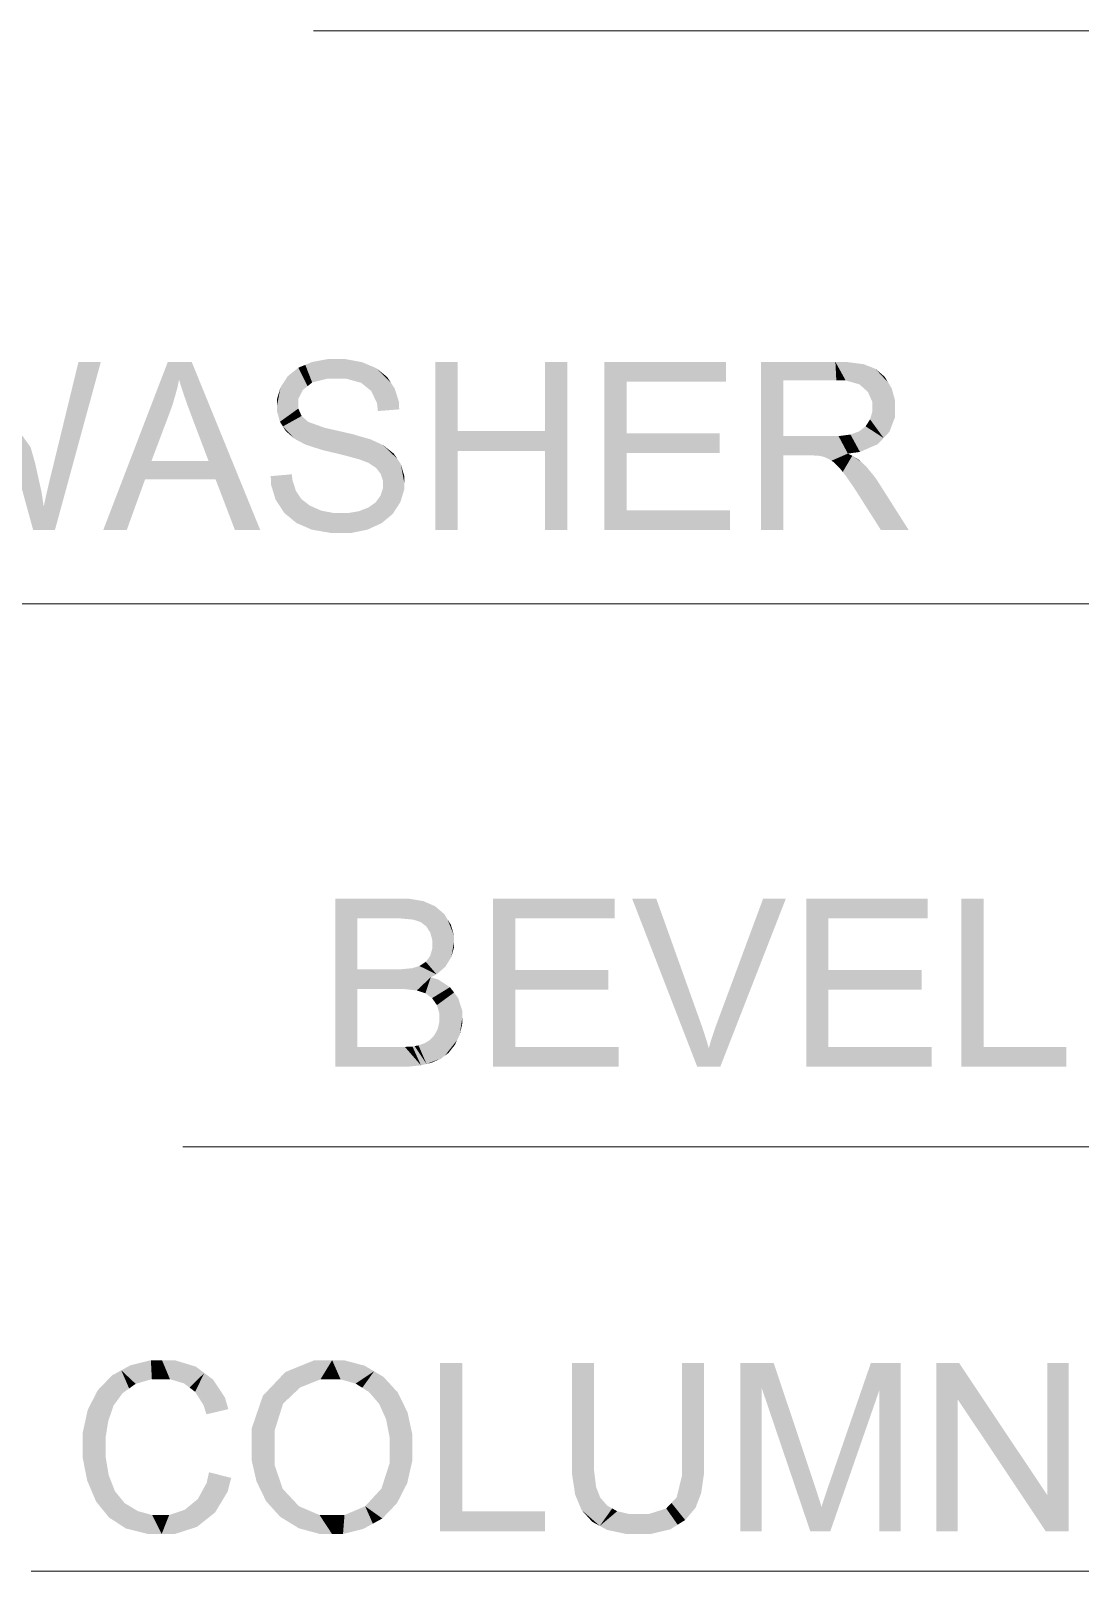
# Model space of a CAD drawing. Header units: millimetres. Extents: x 2 to 579, y 1 to 405.
# Drawn here: x 173.15 to 178.54, y 95.59 to 103.51 of the extents above; entities that cross this region are included whole.
import ezdxf

# ---------------------------------------------------------------- set-up
doc = ezdxf.new("R2010")
doc.units = ezdxf.units.MM
doc.linetypes.add('XKITLINE00', pattern=[0])
doc.layers.add('LinkedObject', color=7, linetype='Continuous', lineweight=0)

# ---------------------------------------------------------------- blocks, each defined once
blk = doc.blocks.new('*A4')
at = {"layer": 'LinkedObject'}
for points in [[(173.51, 101.8054), (173.26, 101.25), (173.3952, 101.8054)], [(173.2741, 100.9414), (173.26, 101.25), (173.51, 101.8054)], [(173.8542, 101.8054), (173.8656, 101.5494), (173.5224, 100.9414)], [(173.8656, 101.5494), (173.8542, 101.8054), (173.8804, 101.5904)], [(173.8804, 101.5904), (173.8542, 101.8054), (173.9037, 101.6731)], [(173.9037, 101.6731), (173.8542, 101.8054), (173.9122, 101.7147)], [(173.9773, 101.8054), (173.9122, 101.7147), (173.8542, 101.8054)], [(173.9122, 101.7147), (173.9773, 101.8054), (173.9225, 101.6794)], [(173.9225, 101.6794), (173.9773, 101.8054), (173.9532, 101.5896)], [(173.9532, 101.5896), (173.9773, 101.8054), (173.9735, 101.535)], [(173.9735, 101.535), (173.9773, 101.8054), (174.0639, 101.2965)], [(174.0639, 101.2965), (173.9773, 101.8054), (174.0995, 101.2032)], [(174.0995, 101.2032), (173.9773, 101.8054), (174.3296, 100.9414)], [(174.5963, 101.7), (174.5253, 101.7759), (174.5609, 101.7906)], [(174.5965, 101.8054), (174.6719, 101.719), (174.5609, 101.7906)], [(174.5609, 101.7906), (174.6719, 101.719), (174.5963, 101.7)], [(174.6757, 101.8201), (174.6719, 101.719), (174.5965, 101.8054)], [(174.7193, 101.8201), (174.6719, 101.719), (174.6757, 101.8201)], [(174.6719, 101.719), (174.7193, 101.8201), (174.7237, 101.719)], [(174.7193, 101.8201), (174.7734, 101.719), (174.7237, 101.719)], [(174.8519, 101.8046), (174.7193, 101.8201), (174.7672, 101.8201)], [(174.8885, 101.7892), (174.7193, 101.8201), (174.8519, 101.8046)], [(174.8487, 101.6981), (174.7193, 101.8201), (174.8885, 101.7892)], [(174.7734, 101.719), (174.7193, 101.8201), (174.8487, 101.6981)], [(174.8885, 101.7892), (174.8741, 101.6771), (174.8487, 101.6981)], [(174.9252, 101.7737), (174.8741, 101.6771), (174.8885, 101.7892)], [(175.3434, 101.4503), (175.2294, 100.9414), (175.2294, 101.8054)], [(175.3434, 101.4503), (175.2294, 101.8054), (175.3434, 101.8054)], [(175.9068, 101.8054), (175.7927, 101.4503), (175.7927, 101.8054)], [(175.7927, 101.3484), (175.7927, 101.4503), (175.9068, 101.8054)], [(175.7927, 101.3484), (175.9068, 101.8054), (175.9068, 100.9414)], [(176.2126, 101.4391), (176.0986, 100.9414), (176.0986, 101.8054)], [(176.2126, 101.4391), (176.0986, 101.8054), (176.2126, 101.7035)], [(176.7232, 101.7035), (176.0986, 101.8054), (176.7232, 101.8054)], [(176.2126, 101.7035), (176.0986, 101.8054), (176.7232, 101.7035)], [(177.017, 101.4244), (176.903, 100.9414), (176.903, 101.8054)], [(176.903, 101.8054), (177.017, 101.7104), (177.017, 101.4244)], [(177.29, 101.7104), (176.903, 101.8054), (177.2853, 101.8054)], [(177.017, 101.7104), (176.903, 101.8054), (177.29, 101.7104)], [(177.2853, 101.8054), (177.338, 101.7104), (177.29, 101.7104)], [(177.4306, 101.7938), (177.2853, 101.8054), (177.343, 101.8054)], [(177.4606, 101.7822), (177.2853, 101.8054), (177.4306, 101.7938)], [(177.4082, 101.6906), (177.2853, 101.8054), (177.4606, 101.7822)], [(177.338, 101.7104), (177.2853, 101.8054), (177.4082, 101.6906)], [(174.4711, 101.7327), (174.5726, 101.681), (174.4526, 101.7042)], [(174.5253, 101.7759), (174.5726, 101.681), (174.4711, 101.7327)], [(174.5726, 101.681), (174.5253, 101.7759), (174.5963, 101.7)], [(174.8741, 101.6771), (174.9252, 101.7737), (174.8996, 101.6562)], [(174.8996, 101.6562), (174.9252, 101.7737), (175.0012, 101.698)], [(175.0012, 101.698), (174.9252, 101.7737), (174.9815, 101.7281)], [(177.4606, 101.7822), (177.4305, 101.6709), (177.4082, 101.6906)], [(177.4906, 101.7705), (177.4305, 101.6709), (177.4606, 101.7822)], [(177.4305, 101.6709), (177.4906, 101.7705), (177.4527, 101.6511)], [(177.4527, 101.6511), (177.4906, 101.7705), (177.5565, 101.6999)], [(177.5565, 101.6999), (177.4906, 101.7705), (177.5386, 101.7294)], [(174.4526, 101.7042), (174.4155, 101.5818), (174.434, 101.6757)], [(174.5489, 101.662), (174.4155, 101.5818), (174.4526, 101.7042)], [(174.434, 101.6757), (174.4155, 101.5818), (174.4155, 101.6145)], [(174.5252, 101.6162), (174.4155, 101.5818), (174.5489, 101.662)], [(174.4526, 101.7042), (174.5726, 101.681), (174.5489, 101.662)], [(175.0012, 101.698), (174.9295, 101.5942), (174.8996, 101.6562)], [(175.021, 101.668), (174.9295, 101.5942), (175.0012, 101.698)], [(175.0422, 101.5998), (174.9295, 101.5942), (175.021, 101.668)], [(177.5565, 101.6999), (177.4749, 101.6007), (177.4527, 101.6511)], [(177.5745, 101.6705), (177.4749, 101.6007), (177.5565, 101.6999)], [(177.5924, 101.6054), (177.4749, 101.6007), (177.5745, 101.6705)], [(173.149, 101.3677), (173.1625, 100.9414), (172.9819, 101.5995)], [(173.5224, 100.9414), (173.8656, 101.5494), (173.7703, 101.2965)], [(174.4155, 101.5818), (174.5252, 101.6162), (174.5252, 101.5893)], [(174.5252, 101.5661), (174.4155, 101.5818), (174.5252, 101.5893)], [(174.4155, 101.5818), (174.5252, 101.5661), (174.4155, 101.552)], [(174.4155, 101.552), (174.5252, 101.5661), (174.4306, 101.4982)], [(174.4306, 101.4982), (174.5252, 101.5661), (174.4458, 101.4742)], [(174.4458, 101.4742), (174.5252, 101.5661), (174.542, 101.5277)], [(175.0436, 101.5618), (174.9295, 101.5942), (175.0422, 101.5998)], [(174.9295, 101.5942), (175.0436, 101.5618), (174.9339, 101.5532)], [(177.4634, 101.5104), (177.5924, 101.5697), (177.533, 101.4147)], [(177.4749, 101.5491), (177.5924, 101.5697), (177.4634, 101.5104)], [(177.5924, 101.5697), (177.4749, 101.6007), (177.5924, 101.6054)], [(177.4749, 101.6007), (177.5924, 101.5697), (177.4749, 101.5701)], [(177.5924, 101.5697), (177.4749, 101.5491), (177.4749, 101.5701)], [(177.533, 101.4147), (177.5924, 101.5697), (177.5627, 101.4462)], [(177.5627, 101.4462), (177.5924, 101.5697), (177.5924, 101.5237)], [(174.542, 101.5277), (174.5069, 101.4099), (174.4458, 101.4742)], [(174.4458, 101.4742), (174.5069, 101.4099), (174.4609, 101.4501)], [(174.5588, 101.5127), (174.5069, 101.4099), (174.542, 101.5277)], [(174.5069, 101.4099), (174.5588, 101.5127), (174.5377, 101.3936)], [(174.5377, 101.3936), (174.5588, 101.5127), (174.5753, 101.4977)], [(174.5377, 101.3936), (174.5753, 101.4977), (174.5615, 101.381)], [(174.5615, 101.381), (174.5753, 101.4977), (174.6448, 101.354)], [(174.6448, 101.354), (174.5753, 101.4977), (174.6614, 101.4669)], [(177.533, 101.4147), (177.4069, 101.4487), (177.4405, 101.4747)], [(177.4519, 101.4925), (177.533, 101.4147), (177.4405, 101.4747)], [(177.4634, 101.5104), (177.533, 101.4147), (177.4519, 101.4925)], [(174.6448, 101.354), (174.6614, 101.4669), (174.7042, 101.3397)], [(174.7042, 101.3397), (174.6614, 101.4669), (174.731, 101.4511)], [(174.7042, 101.3397), (174.731, 101.4511), (174.7637, 101.3254)], [(174.7637, 101.3254), (174.731, 101.4511), (174.8007, 101.4353)], [(174.7637, 101.3254), (174.8007, 101.4353), (174.8406, 101.3043)], [(174.8406, 101.3043), (174.8007, 101.4353), (174.8579, 101.2975)], [(174.8579, 101.2975), (174.8007, 101.4353), (174.885, 101.2872)], [(174.8962, 101.4078), (174.885, 101.2872), (174.8007, 101.4353)], [(174.9222, 101.396), (174.885, 101.2872), (174.8962, 101.4078)], [(174.885, 101.2872), (174.9222, 101.396), (174.924, 101.2617)], [(174.924, 101.2617), (174.9222, 101.396), (174.9599, 101.3786)], [(175.3434, 101.3484), (175.2294, 100.9414), (175.3434, 101.4503)], [(175.3434, 101.4503), (175.7927, 101.3484), (175.3434, 101.3484)], [(175.7927, 101.4503), (175.7927, 101.3484), (175.3434, 101.4503)], [(176.2126, 101.3372), (176.0986, 100.9414), (176.2126, 101.4391)], [(176.6913, 101.3372), (176.2126, 101.4391), (176.6913, 101.4391)], [(176.2126, 101.3372), (176.2126, 101.4391), (176.6913, 101.3372)], [(177.017, 101.4244), (177.017, 101.3251), (176.903, 100.9414)], [(177.1494, 101.3251), (177.017, 101.4244), (177.2624, 101.4244)], [(177.017, 101.3251), (177.017, 101.4244), (177.1494, 101.3251)], [(177.1494, 101.3251), (177.2624, 101.4244), (177.1715, 101.3251)], [(177.1715, 101.3251), (177.2624, 101.4244), (177.2032, 101.323)], [(177.2032, 101.323), (177.2624, 101.4244), (177.2129, 101.3209)], [(177.2129, 101.3209), (177.2624, 101.4244), (177.2262, 101.3177)], [(177.2262, 101.3177), (177.2624, 101.4244), (177.2522, 101.3062)], [(177.2522, 101.3062), (177.2624, 101.4244), (177.3015, 101.4244)], [(177.2522, 101.3062), (177.3015, 101.4244), (177.265, 101.298)], [(177.3015, 101.4244), (177.3494, 101.3346), (177.265, 101.298)], [(177.3627, 101.4325), (177.3494, 101.3346), (177.3015, 101.4244)], [(177.3494, 101.3346), (177.3627, 101.4325), (177.4115, 101.3431)], [(177.3848, 101.4406), (177.533, 101.4147), (177.3627, 101.4325)], [(177.5033, 101.3832), (177.3627, 101.4325), (177.533, 101.4147)], [(177.4115, 101.3431), (177.3627, 101.4325), (177.5033, 101.3832)], [(177.4069, 101.4487), (177.533, 101.4147), (177.3848, 101.4406)], [(173.1721, 101.2864), (173.1625, 100.9414), (173.149, 101.3677)], [(174.924, 101.2617), (174.9599, 101.3786), (174.936, 101.2466)], [(174.936, 101.2466), (174.9599, 101.3786), (174.9479, 101.2314)], [(174.9599, 101.3786), (175.0336, 101.308), (174.9479, 101.2314)], [(175.0336, 101.308), (174.9599, 101.3786), (175.0156, 101.3346)], [(175.2294, 100.9414), (175.3434, 101.3484), (175.3434, 100.9414)], [(175.7927, 101.3484), (175.9068, 100.9414), (175.7927, 100.9414)], [(176.2126, 101.0434), (176.0986, 100.9414), (176.2126, 101.3372)], [(176.903, 100.9414), (177.017, 101.3251), (177.017, 100.9414)], [(177.265, 101.298), (177.3494, 101.3346), (177.2778, 101.2898)], [(177.3494, 101.3346), (177.3068, 101.2609), (177.2778, 101.2898)], [(177.3721, 101.3237), (177.3068, 101.2609), (177.3494, 101.3346)], [(177.3068, 101.2609), (177.3721, 101.3237), (177.323, 101.2403)], [(177.323, 101.2403), (177.3721, 101.3237), (177.3391, 101.2196)], [(177.3391, 101.2196), (177.3721, 101.3237), (177.4183, 101.2916)], [(177.4183, 101.2916), (177.3721, 101.3237), (177.4065, 101.3022)], [(173.206, 101.1337), (173.1625, 100.9414), (173.1721, 101.2864)], [(173.26, 101.25), (173.2741, 100.9414), (173.2468, 101.1969)], [(173.7379, 101.2032), (173.5224, 100.9414), (173.7703, 101.2965)], [(173.7703, 101.2965), (174.0995, 101.2032), (173.7379, 101.2032)], [(174.0639, 101.2965), (174.0995, 101.2032), (173.7703, 101.2965)], [(174.9479, 101.2314), (175.0336, 101.308), (174.9598, 101.1959)], [(174.9598, 101.1959), (175.0336, 101.308), (175.0516, 101.2813)], [(174.9598, 101.1959), (175.0516, 101.2813), (174.9598, 101.1756)], [(174.9598, 101.1756), (175.0516, 101.2813), (174.9598, 101.1556)], [(175.0516, 101.2813), (175.0695, 101.1852), (174.9598, 101.1556)], [(175.0695, 101.1852), (175.0516, 101.2813), (175.0695, 101.22)], [(177.4183, 101.2916), (177.3803, 101.1601), (177.3391, 101.2196)], [(177.4433, 101.2686), (177.3803, 101.1601), (177.4183, 101.2916)], [(177.4906, 101.2111), (177.3803, 101.1601), (177.4433, 101.2686)], [(173.2468, 101.1969), (173.2741, 100.9414), (173.2252, 101.1031)], [(173.5224, 100.9414), (173.7379, 101.2032), (173.6431, 100.9414)], [(174.0995, 101.2032), (174.3296, 100.9414), (174.1995, 100.9414)], [(174.4954, 101.1958), (174.3835, 101.2188), (174.4915, 101.2283)], [(174.3835, 101.2188), (174.4309, 101.0636), (174.3847, 101.1755)], [(174.4954, 101.1958), (174.4309, 101.0636), (174.3835, 101.2188)], [(174.3847, 101.1755), (174.4309, 101.0636), (174.4084, 101.0979)], [(174.5131, 101.1425), (174.4309, 101.0636), (174.4954, 101.1958)], [(174.9476, 101.1186), (175.0695, 101.1852), (175.0499, 101.0859)], [(174.9598, 101.1556), (175.0695, 101.1852), (174.9476, 101.1186)], [(175.0499, 101.0859), (175.0695, 101.1852), (175.0695, 101.1508)], [(177.3803, 101.1601), (177.4906, 101.2111), (177.4053, 101.1212)], [(177.4053, 101.1212), (177.4906, 101.2111), (177.5128, 101.1766)], [(177.4053, 101.1212), (177.5128, 101.1766), (177.5195, 100.9414)], [(177.5195, 100.9414), (177.5128, 101.1766), (177.6622, 100.9414)], [(173.2167, 101.0623), (173.1625, 100.9414), (173.206, 101.1337)], [(173.2252, 101.1031), (173.2741, 100.9414), (173.2167, 101.0623)], [(174.4309, 101.0636), (174.5131, 101.1425), (174.4533, 101.0293)], [(174.4533, 101.0293), (174.5131, 101.1425), (174.5154, 100.978)], [(174.5271, 101.1217), (174.5154, 100.978), (174.5131, 101.1425)], [(174.541, 101.1009), (174.5154, 100.978), (174.5271, 101.1217)], [(174.541, 101.1009), (174.5549, 100.9609), (174.5154, 100.978)], [(174.5844, 101.0672), (174.5549, 100.9609), (174.541, 101.1009)], [(174.9233, 101.0847), (175.0302, 101.0554), (174.8861, 101.0579)], [(174.9354, 101.1016), (175.0499, 101.0859), (174.9233, 101.0847)], [(175.0302, 101.0554), (174.9233, 101.0847), (175.0499, 101.0859)], [(174.9476, 101.1186), (175.0499, 101.0859), (174.9354, 101.1016)], [(173.2167, 101.0623), (173.2741, 100.9414), (173.1625, 100.9414)], [(174.5549, 100.9609), (174.5844, 101.0672), (174.5944, 100.9438)], [(174.6137, 101.0544), (174.5944, 100.9438), (174.5844, 101.0672)], [(174.6431, 101.0415), (174.5944, 100.9438), (174.6137, 101.0544)], [(174.6431, 101.0415), (174.6924, 100.9268), (174.5944, 100.9438)], [(174.7092, 101.0287), (174.6924, 100.9268), (174.6431, 101.0415)], [(174.7092, 101.0287), (174.7509, 100.9268), (174.6924, 100.9268)], [(174.746, 101.0287), (174.7509, 100.9268), (174.7092, 101.0287)], [(174.746, 101.0287), (174.7971, 100.9268), (174.7509, 100.9268)], [(174.7786, 101.0287), (174.7971, 100.9268), (174.746, 101.0287)], [(174.8361, 101.0384), (174.917, 100.9606), (174.7786, 101.0287)], [(174.7786, 101.0287), (174.917, 100.9606), (174.7971, 100.9268)], [(174.8611, 101.0482), (175.0105, 101.0249), (174.8361, 101.0384)], [(174.9539, 100.9775), (174.8361, 101.0384), (175.0105, 101.0249)], [(174.917, 100.9606), (174.8361, 101.0384), (174.9539, 100.9775)], [(174.8861, 101.0579), (175.0105, 101.0249), (174.8611, 101.0482)], [(174.8861, 101.0579), (175.0302, 101.0554), (175.0105, 101.0249)], [(176.0986, 100.9414), (176.2126, 101.0434), (176.7431, 100.9414)], [(176.7431, 100.9414), (176.2126, 101.0434), (176.7431, 101.0434)], [(174.7971, 100.9268), (174.917, 100.9606), (174.8801, 100.9437)], [(174.7151, 99.0481), (174.8291, 98.5832), (174.7151, 98.1841)], [(174.8291, 98.6852), (174.8291, 98.5832), (174.7151, 99.0481)], [(174.7151, 99.0481), (174.8291, 98.9461), (174.8291, 98.6852)], [(175.0022, 98.9461), (174.7151, 99.0481), (175.0394, 99.0481)], [(174.8291, 98.9461), (174.7151, 99.0481), (175.0022, 98.9461)], [(175.0022, 98.9461), (175.0394, 99.0481), (175.0488, 98.9461)], [(175.0394, 99.0481), (175.1147, 98.9401), (175.0488, 98.9461)], [(175.0889, 99.0481), (175.1147, 98.9401), (175.0394, 99.0481)], [(175.1684, 99.035), (175.1147, 98.9401), (175.0889, 99.0481)], [(175.1147, 98.9401), (175.1684, 99.035), (175.1339, 98.934)], [(175.1339, 98.934), (175.1684, 99.035), (175.1531, 98.928)], [(175.1531, 98.928), (175.1684, 99.035), (175.1983, 99.0218)], [(175.1983, 99.0218), (175.1826, 98.9056), (175.1531, 98.928)], [(175.2282, 99.0087), (175.1826, 98.9056), (175.1983, 99.0218)], [(175.6404, 98.6817), (175.5264, 98.1841), (175.5264, 99.0481)], [(175.6404, 98.6817), (175.5264, 99.0481), (175.6404, 98.9461)], [(176.1511, 98.9461), (175.5264, 99.0481), (176.1511, 99.0481)], [(175.6404, 98.9461), (175.5264, 99.0481), (176.1511, 98.9461)], [(176.3645, 99.0481), (176.5752, 98.1841), (176.2406, 99.0481)], [(176.5891, 98.4202), (176.5752, 98.1841), (176.3645, 99.0481)], [(177.0308, 99.0481), (176.681, 98.4202), (176.914, 99.0481)], [(176.6937, 98.1841), (176.681, 98.4202), (177.0308, 99.0481)], [(177.2492, 98.6817), (177.1352, 98.1841), (177.1352, 99.0481)], [(177.2492, 98.6817), (177.1352, 99.0481), (177.2492, 98.9461)], [(177.7598, 98.9461), (177.1352, 99.0481), (177.7598, 99.0481)], [(177.2492, 98.9461), (177.1352, 99.0481), (177.7598, 98.9461)], [(178.0467, 99.0481), (177.9326, 98.1841), (177.9326, 99.0481)], [(178.0467, 98.286), (177.9326, 98.1841), (178.0467, 99.0481)], [(175.2751, 98.9684), (175.1826, 98.9056), (175.2282, 99.0087)], [(175.292, 98.9411), (175.1826, 98.9056), (175.2751, 98.9684)], [(175.1826, 98.9056), (175.292, 98.9411), (175.193, 98.8893)], [(175.292, 98.9411), (175.2033, 98.8729), (175.193, 98.8893)], [(175.2033, 98.8729), (175.292, 98.9411), (175.2136, 98.8351)], [(175.2136, 98.8351), (175.292, 98.9411), (175.3259, 98.827)], [(175.3259, 98.8568), (175.292, 98.9411), (175.309, 98.9138)], [(175.3259, 98.827), (175.292, 98.9411), (175.3259, 98.8568)], [(175.2026, 98.7532), (175.3259, 98.827), (175.296, 98.7227)], [(175.2136, 98.7909), (175.3259, 98.827), (175.2026, 98.7532)], [(175.3259, 98.827), (175.2136, 98.8136), (175.2136, 98.8351)], [(175.2136, 98.8136), (175.3259, 98.827), (175.2136, 98.7909)], [(175.296, 98.7227), (175.3259, 98.827), (175.311, 98.7472)], [(175.311, 98.7472), (175.3259, 98.827), (175.3259, 98.7993)], [(175.1475, 98.7017), (175.2357, 98.6588), (175.1256, 98.6952)], [(175.1804, 98.7232), (175.2357, 98.6588), (175.1475, 98.7017)], [(175.296, 98.7227), (175.1804, 98.7232), (175.2026, 98.7532)], [(175.281, 98.6982), (175.1804, 98.7232), (175.296, 98.7227)], [(175.2357, 98.6588), (175.1804, 98.7232), (175.281, 98.6982)], [(175.0294, 98.5832), (174.8291, 98.6852), (175.0164, 98.6852)], [(174.8291, 98.5832), (174.8291, 98.6852), (175.0294, 98.5832)], [(175.0707, 98.5832), (175.0164, 98.6852), (175.0545, 98.6852)], [(175.0294, 98.5832), (175.0164, 98.6852), (175.0707, 98.5832)], [(175.1091, 98.6902), (175.2054, 98.6437), (175.0545, 98.6852)], [(175.0545, 98.6852), (175.2054, 98.6437), (175.0707, 98.5832)], [(175.0707, 98.5832), (175.2054, 98.6437), (175.134, 98.576)], [(175.1256, 98.6952), (175.2357, 98.6588), (175.1091, 98.6902)], [(175.2054, 98.6437), (175.1091, 98.6902), (175.2357, 98.6588)], [(175.2054, 98.6437), (175.156, 98.5688), (175.134, 98.576)], [(175.156, 98.5688), (175.2054, 98.6437), (175.178, 98.5616)], [(175.178, 98.5616), (175.2054, 98.6437), (175.2125, 98.5365)], [(175.3045, 98.593), (175.2054, 98.6437), (175.2444, 98.6322)], [(175.2125, 98.5365), (175.2054, 98.6437), (175.3045, 98.593)], [(175.6404, 98.5798), (175.5264, 98.1841), (175.6404, 98.6817)], [(176.1191, 98.5798), (175.6404, 98.6817), (176.1191, 98.6817)], [(175.6404, 98.5798), (175.6404, 98.6817), (176.1191, 98.5798)], [(177.2492, 98.5798), (177.1352, 98.1841), (177.2492, 98.6817)], [(177.7279, 98.5798), (177.2492, 98.6817), (177.7279, 98.6817)], [(177.2492, 98.5798), (177.2492, 98.6817), (177.7279, 98.5798)], [(174.7151, 98.1841), (174.8291, 98.5832), (174.8291, 98.286)], [(175.2125, 98.5365), (175.3045, 98.593), (175.225, 98.5187)], [(175.225, 98.5187), (175.3045, 98.593), (175.2374, 98.5008)], [(175.2374, 98.5008), (175.3045, 98.593), (175.3254, 98.5653)], [(175.3254, 98.5653), (175.2499, 98.4588), (175.2374, 98.5008)], [(175.3464, 98.5376), (175.2499, 98.4588), (175.3254, 98.5653)], [(175.6404, 98.286), (175.5264, 98.1841), (175.6404, 98.5798)], [(177.2492, 98.286), (177.1352, 98.1841), (177.2492, 98.5798)], [(175.3674, 98.4722), (175.2499, 98.4588), (175.3464, 98.5376)], [(175.3674, 98.4345), (175.2499, 98.4588), (175.3674, 98.4722)], [(175.2413, 98.3776), (175.3674, 98.4345), (175.3418, 98.3217)], [(175.2499, 98.414), (175.3674, 98.4345), (175.2413, 98.3776)], [(175.2499, 98.4588), (175.3674, 98.4345), (175.2499, 98.4346)], [(175.3674, 98.4345), (175.2499, 98.414), (175.2499, 98.4346)], [(175.3418, 98.3217), (175.3674, 98.4345), (175.3546, 98.3478)], [(175.3546, 98.3478), (175.3674, 98.4345), (175.3674, 98.4042)], [(176.6026, 98.3824), (176.5752, 98.1841), (176.5891, 98.4202)], [(176.6677, 98.3848), (176.6937, 98.1841), (176.6445, 98.3141)], [(176.681, 98.4202), (176.6937, 98.1841), (176.6677, 98.3848)], [(175.1757, 98.3055), (175.2596, 98.2271), (175.1427, 98.2937)], [(175.2784, 98.2412), (175.1757, 98.3055), (175.2023, 98.322)], [(175.2596, 98.2271), (175.1757, 98.3055), (175.2784, 98.2412)], [(175.2242, 98.346), (175.3418, 98.3217), (175.2023, 98.322)], [(175.2023, 98.322), (175.3418, 98.3217), (175.2784, 98.2412)], [(175.2328, 98.3618), (175.3418, 98.3217), (175.2242, 98.346)], [(175.3418, 98.3217), (175.2328, 98.3618), (175.2413, 98.3776)], [(175.2784, 98.2412), (175.3418, 98.3217), (175.2973, 98.2554)], [(175.2973, 98.2554), (175.3418, 98.3217), (175.329, 98.2956)], [(176.6253, 98.3117), (176.5752, 98.1841), (176.6026, 98.3824)], [(176.6345, 98.2787), (176.5752, 98.1841), (176.6253, 98.3117)], [(176.6445, 98.3141), (176.6937, 98.1841), (176.6345, 98.2787)], [(174.8291, 98.286), (175.0445, 98.1841), (174.7151, 98.1841)], [(175.0449, 98.286), (175.0445, 98.1841), (174.8291, 98.286)], [(175.0449, 98.286), (175.0858, 98.1841), (175.0445, 98.1841)], [(175.0726, 98.286), (175.0858, 98.1841), (175.0449, 98.286)], [(175.1116, 98.2881), (175.1554, 98.1913), (175.0726, 98.286)], [(175.0726, 98.286), (175.1554, 98.1913), (175.0858, 98.1841)], [(175.1229, 98.2902), (175.1554, 98.1913), (175.1116, 98.2881)], [(175.1839, 98.1985), (175.1229, 98.2902), (175.1427, 98.2937)], [(175.1554, 98.1913), (175.1229, 98.2902), (175.1839, 98.1985)], [(175.1427, 98.2937), (175.2596, 98.2271), (175.1839, 98.1985)], [(175.1839, 98.1985), (175.2596, 98.2271), (175.2123, 98.2057)], [(175.5264, 98.1841), (175.6404, 98.286), (176.1709, 98.1841)], [(176.1709, 98.1841), (175.6404, 98.286), (176.1709, 98.286)], [(176.5752, 98.1841), (176.6345, 98.2787), (176.6937, 98.1841)], [(177.1352, 98.1841), (177.2492, 98.286), (177.7797, 98.1841)], [(177.7797, 98.1841), (177.2492, 98.286), (177.7797, 98.286)], [(177.9326, 98.1841), (178.0467, 98.286), (178.4718, 98.1841)], [(178.4718, 98.1841), (178.0467, 98.286), (178.4718, 98.286)], [(173.6627, 96.6502), (173.7723, 96.5786), (173.6152, 96.6241)], [(173.7674, 96.6762), (173.7723, 96.5786), (173.6627, 96.6502)], [(173.8245, 96.6762), (173.7723, 96.5786), (173.7674, 96.6762)], [(173.7723, 96.5786), (173.8245, 96.6762), (173.8221, 96.5786)], [(173.8245, 96.6762), (173.8654, 96.5786), (173.8221, 96.5786)], [(173.9981, 96.6433), (173.8245, 96.6762), (173.8892, 96.6762)], [(174.0423, 96.6103), (173.8245, 96.6762), (173.9981, 96.6433)], [(173.9372, 96.5571), (173.8245, 96.6762), (174.0423, 96.6103)], [(173.8654, 96.5786), (173.8245, 96.6762), (173.9372, 96.5571)], [(174.6077, 96.6762), (174.4009, 96.5546), (174.4586, 96.6154)], [(174.699, 96.6762), (174.4009, 96.5546), (174.6077, 96.6762)], [(174.6388, 96.5777), (174.4009, 96.5546), (174.699, 96.6762)], [(174.6388, 96.5777), (174.699, 96.6762), (174.6996, 96.5777)], [(174.699, 96.6762), (174.7423, 96.5777), (174.6996, 96.5777)], [(174.8666, 96.6477), (174.699, 96.6762), (174.7588, 96.6762)], [(174.9146, 96.6191), (174.699, 96.6762), (174.8666, 96.6477)], [(174.8195, 96.5561), (174.699, 96.6762), (174.9146, 96.6191)], [(174.7423, 96.5777), (174.699, 96.6762), (174.8195, 96.5561)], [(175.368, 96.6616), (175.254, 95.7976), (175.254, 96.6616)], [(175.368, 95.8995), (175.254, 95.7976), (175.368, 96.6616)], [(176.0454, 96.6616), (175.9313, 96.1624), (175.9313, 96.6616)], [(176.0454, 96.1628), (175.9313, 96.1624), (176.0454, 96.6616)], [(176.6104, 96.6616), (176.4964, 96.1628), (176.4964, 96.6616)], [(176.6104, 96.1624), (176.4964, 96.1628), (176.6104, 96.6616)], [(176.7971, 96.6616), (176.9068, 96.5328), (176.7971, 95.7976)], [(176.9068, 96.5328), (176.7971, 96.6616), (176.9685, 96.6616)], [(176.9068, 96.5328), (176.9685, 96.6616), (177.1561, 95.7976)], [(177.1561, 95.7976), (176.9685, 96.6616), (177.1727, 96.0503)], [(177.4675, 96.6616), (177.5107, 96.5207), (177.2601, 96.0608)], [(177.6204, 96.6616), (177.5107, 96.5207), (177.4675, 96.6616)], [(177.5107, 95.7976), (177.6204, 96.6616), (177.6204, 95.7976)], [(177.5107, 96.5207), (177.6204, 96.6616), (177.5107, 95.7976)], [(177.8036, 96.6616), (177.9133, 96.4758), (177.8036, 95.7976)], [(177.9133, 96.4758), (177.8036, 96.6616), (177.921, 96.6616)], [(177.9133, 96.4758), (177.921, 96.6616), (178.3662, 95.7976)], [(178.3662, 95.7976), (177.921, 96.6616), (178.3739, 95.9834)], [(178.4836, 96.6616), (178.3739, 95.9834), (178.3739, 96.6616)], [(178.4836, 95.7976), (178.3739, 95.9834), (178.4836, 96.6616)], [(173.5676, 96.598), (173.6222, 96.507), (173.4944, 96.5217)], [(173.6152, 96.6241), (173.6222, 96.507), (173.5676, 96.598)], [(173.6152, 96.6241), (173.7723, 96.5786), (173.6891, 96.5547)], [(173.6222, 96.507), (173.6152, 96.6241), (173.6557, 96.5309)], [(173.6557, 96.5309), (173.6152, 96.6241), (173.6891, 96.5547)], [(173.9372, 96.5571), (174.0423, 96.6103), (173.9658, 96.5356)], [(174.0423, 96.6103), (173.9944, 96.514), (173.9658, 96.5356)], [(173.9944, 96.514), (174.0423, 96.6103), (174.038, 96.4454)], [(174.038, 96.4454), (174.0423, 96.6103), (174.1653, 96.4247)], [(174.1479, 96.4845), (174.0423, 96.6103), (174.0864, 96.5773)], [(174.1653, 96.4247), (174.0423, 96.6103), (174.1479, 96.4845)], [(174.5343, 96.5361), (174.4009, 96.5546), (174.6388, 96.5777)], [(174.8195, 96.5561), (174.9146, 96.6191), (174.8538, 96.5345)], [(174.9146, 96.6191), (174.8882, 96.5128), (174.8538, 96.5345)], [(174.8882, 96.5128), (174.9146, 96.6191), (174.9404, 96.4519)], [(175.0358, 96.5109), (174.9146, 96.6191), (174.9626, 96.5906)], [(175.061, 96.4598), (174.9146, 96.6191), (175.0358, 96.5109)], [(174.9404, 96.4519), (174.9146, 96.6191), (175.061, 96.4598)], [(173.4944, 96.5217), (173.6222, 96.507), (173.4686, 96.4715)], [(173.4686, 96.4715), (173.6222, 96.507), (173.5752, 96.4429)], [(174.4009, 96.5546), (174.2854, 96.2181), (174.3431, 96.4938)], [(174.4467, 96.4528), (174.2854, 96.2181), (174.4009, 96.5546)], [(174.3431, 96.4938), (174.2854, 96.2181), (174.2854, 96.3255)], [(174.4009, 96.5546), (174.5343, 96.5361), (174.4905, 96.4944)], [(174.4467, 96.4528), (174.4009, 96.5546), (174.4905, 96.4944)], [(176.7971, 95.7976), (176.9068, 96.5328), (176.9068, 95.7976)], [(177.2601, 96.0608), (177.5107, 96.5207), (177.2592, 95.7976)], [(173.5481, 96.3624), (173.4171, 96.3035), (173.4428, 96.4212)], [(173.5617, 96.4026), (173.4428, 96.4212), (173.4686, 96.4715)], [(173.5481, 96.3624), (173.4428, 96.4212), (173.5617, 96.4026)], [(173.5617, 96.4026), (173.4686, 96.4715), (173.5752, 96.4429)], [(174.038, 96.4454), (174.1653, 96.4247), (174.053, 96.3982)], [(174.4029, 96.3136), (174.2854, 96.2181), (174.4467, 96.4528)], [(174.9404, 96.4519), (175.061, 96.4598), (174.9582, 96.4126)], [(175.061, 96.4598), (174.976, 96.3733), (174.9582, 96.4126)], [(174.976, 96.3733), (175.061, 96.4598), (174.9939, 96.2812)], [(174.9939, 96.2812), (175.061, 96.4598), (175.1114, 96.2929)], [(175.1114, 96.2929), (175.061, 96.4598), (175.0862, 96.4087)], [(177.8036, 95.7976), (177.9133, 96.4758), (177.9133, 95.7976)], [(173.5346, 96.2794), (173.4171, 96.3035), (173.5481, 96.3624)], [(173.4171, 96.3035), (173.5346, 96.2794), (173.4171, 96.236)], [(173.4171, 96.236), (173.5346, 96.2794), (173.5346, 96.2366)], [(174.2854, 96.2181), (174.4029, 96.3136), (174.4029, 96.2162)], [(174.9939, 96.2285), (175.1114, 96.2929), (175.1114, 96.2281)], [(174.9939, 96.2812), (175.1114, 96.2929), (174.9939, 96.2285)], [(173.5346, 96.2366), (173.4171, 96.1742), (173.4171, 96.236)], [(173.5346, 96.1815), (173.4171, 96.1742), (173.5346, 96.2366)], [(173.5346, 96.1815), (173.4627, 96.0044), (173.4171, 96.1742)], [(173.4171, 96.1742), (173.4627, 96.0044), (173.4399, 96.0584)], [(173.5506, 96.0852), (173.4627, 96.0044), (173.5346, 96.1815)], [(174.2854, 96.2181), (174.4029, 96.1381), (174.2854, 96.1612)], [(174.4029, 96.1381), (174.2854, 96.2181), (174.4029, 96.2162)], [(174.9522, 96.0165), (175.1114, 96.2281), (175.0584, 95.9931)], [(174.9939, 96.1452), (175.1114, 96.2281), (174.9522, 96.0165)], [(175.1114, 96.2281), (174.9939, 96.1452), (174.9939, 96.2285)], [(175.0584, 95.9931), (175.1114, 96.2281), (175.0849, 96.0449)], [(175.0849, 96.0449), (175.1114, 96.2281), (175.1114, 96.1624)], [(174.18, 96.0715), (174.0542, 96.0459), (174.066, 96.1004)], [(174.2854, 96.1612), (174.4029, 96.1381), (174.3102, 96.0535)], [(174.3102, 96.0535), (174.4029, 96.1381), (174.3349, 96.0025)], [(174.3349, 96.0025), (174.4029, 96.1381), (174.4449, 96.0152)], [(176.0454, 96.1628), (175.9313, 96.0937), (175.9313, 96.1624)], [(176.0454, 96.1065), (175.9313, 96.0937), (176.0454, 96.1628)], [(176.0454, 96.1065), (175.9643, 95.9458), (175.9313, 96.0937)], [(175.9313, 96.0937), (175.9643, 95.9458), (175.9478, 95.9855)], [(176.0558, 96.0235), (175.9643, 95.9458), (176.0454, 96.1065)], [(176.4696, 95.9715), (176.6104, 96.1624), (176.581, 95.9555)], [(176.4964, 96.0814), (176.6104, 96.1624), (176.4696, 95.9715)], [(176.6104, 96.1624), (176.4964, 96.0814), (176.4964, 96.1628)], [(176.581, 95.9555), (176.6104, 96.1624), (176.5957, 95.9939)], [(176.5957, 95.9939), (176.6104, 96.1624), (176.6104, 96.0973)], [(173.4627, 96.0044), (173.5506, 96.0852), (173.5667, 96.0441)], [(173.5827, 96.003), (173.4627, 96.0044), (173.5667, 96.0441)], [(174.0091, 95.9636), (174.18, 96.0715), (174.0508, 95.8568)], [(174.0542, 96.0459), (174.18, 96.0715), (174.0091, 95.9636)], [(174.0508, 95.8568), (174.18, 96.0715), (174.0974, 95.8938)], [(174.0974, 95.8938), (174.18, 96.0715), (174.162, 96.0011)], [(174.4449, 96.0152), (174.4324, 95.8712), (174.3349, 96.0025)], [(174.487, 95.9703), (174.4324, 95.8712), (174.4449, 96.0152)], [(175.0584, 95.9931), (174.9104, 95.9712), (174.9522, 96.0165)], [(175.9643, 95.9458), (176.0558, 96.0235), (176.0663, 95.9968)], [(177.1869, 96.0076), (177.1561, 95.7976), (177.1727, 96.0503)], [(177.2444, 96.0152), (177.2592, 95.7976), (177.2213, 95.946)], [(177.2601, 96.0608), (177.2592, 95.7976), (177.2444, 96.0152)], [(173.4627, 96.0044), (173.5957, 95.8397), (173.4855, 95.9505)], [(173.5827, 96.003), (173.5957, 95.8397), (173.4627, 96.0044)], [(173.4855, 95.9505), (173.5957, 95.8397), (173.552, 95.8682)], [(173.6327, 95.9415), (173.5957, 95.8397), (173.5827, 96.003)], [(173.5957, 95.8397), (173.6327, 95.9415), (173.6665, 95.9212)], [(174.0508, 95.8568), (173.9425, 95.9082), (173.9758, 95.9359)], [(174.0091, 95.9636), (174.0508, 95.8568), (173.9758, 95.9359)], [(174.3349, 96.0025), (174.4324, 95.8712), (174.3596, 95.9516)], [(174.4324, 95.8712), (174.487, 95.9703), (174.4804, 95.8418)], [(174.4804, 95.8418), (174.487, 95.9703), (174.529, 95.9254)], [(174.9104, 95.9712), (174.9567, 95.8628), (174.8687, 95.9258)], [(175.0319, 95.9413), (174.9104, 95.9712), (175.0584, 95.9931)], [(174.9567, 95.8628), (174.9104, 95.9712), (175.0319, 95.9413)], [(176.0768, 95.9701), (175.9643, 95.9458), (176.0663, 95.9968)], [(176.0768, 95.9701), (176.0744, 95.8247), (175.9643, 95.9458)], [(175.9643, 95.9458), (176.0744, 95.8247), (175.9808, 95.9062)], [(176.1127, 95.929), (176.0744, 95.8247), (176.0768, 95.9701)], [(176.4427, 95.9429), (176.5131, 95.8549), (176.4159, 95.9143)], [(176.581, 95.9555), (176.4427, 95.9429), (176.4696, 95.9715)], [(176.5663, 95.9172), (176.4427, 95.9429), (176.581, 95.9555)], [(176.5131, 95.8549), (176.4427, 95.9429), (176.5663, 95.9172)], [(177.2075, 95.9436), (177.1561, 95.7976), (177.1869, 96.0076)], [(177.2139, 95.9224), (177.1561, 95.7976), (177.2075, 95.9436)], [(177.2213, 95.946), (177.2592, 95.7976), (177.2139, 95.9224)], [(178.3739, 95.9834), (178.4836, 95.7976), (178.3662, 95.7976)], [(173.7004, 95.9008), (173.5957, 95.8397), (173.6665, 95.9212)], [(173.7004, 95.9008), (173.8227, 95.7829), (173.5957, 95.8397)], [(173.7738, 95.8805), (173.8227, 95.7829), (173.7004, 95.9008)], [(173.8227, 95.7829), (173.7738, 95.8805), (173.8132, 95.8805)], [(173.8612, 95.8805), (173.8227, 95.7829), (173.8132, 95.8805)], [(173.8612, 95.8805), (174.0508, 95.8568), (173.8227, 95.7829)], [(173.8227, 95.7829), (174.0508, 95.8568), (173.8901, 95.7829)], [(173.9425, 95.9082), (174.0508, 95.8568), (173.8612, 95.8805)], [(173.8901, 95.7829), (174.0508, 95.8568), (174.0041, 95.8198)], [(174.529, 95.9254), (174.6984, 95.7829), (174.4804, 95.8418)], [(174.6344, 95.8805), (174.6984, 95.7829), (174.529, 95.9254)], [(174.6984, 95.7829), (174.6344, 95.8805), (174.6978, 95.8805)], [(174.7624, 95.8805), (174.6984, 95.7829), (174.6978, 95.8805)], [(174.6984, 95.7829), (174.7624, 95.8805), (174.7547, 95.7829)], [(174.7547, 95.7829), (174.7624, 95.8805), (174.8595, 95.8095)], [(174.9081, 95.8362), (174.7624, 95.8805), (174.8687, 95.9258)], [(174.8595, 95.8095), (174.7624, 95.8805), (174.9081, 95.8362)], [(174.8687, 95.9258), (174.9567, 95.8628), (174.9081, 95.8362)], [(175.254, 95.7976), (175.368, 95.8995), (175.7931, 95.7976)], [(175.7931, 95.7976), (175.368, 95.8995), (175.7931, 95.8995)], [(175.9808, 95.9062), (176.0744, 95.8247), (176.0359, 95.8456)], [(176.0744, 95.8247), (176.1127, 95.929), (176.1382, 95.9146)], [(176.1637, 95.9001), (176.0744, 95.8247), (176.1382, 95.9146)], [(176.1637, 95.9001), (176.2729, 95.7829), (176.0744, 95.8247)], [(176.2261, 95.8857), (176.2729, 95.7829), (176.1637, 95.9001)], [(176.2729, 95.7829), (176.2261, 95.8857), (176.2629, 95.8857)], [(176.326, 95.8857), (176.2729, 95.7829), (176.2629, 95.8857)], [(176.2729, 95.7829), (176.326, 95.8857), (176.3354, 95.7829)], [(176.4747, 95.8309), (176.326, 95.8857), (176.4159, 95.9143)], [(176.4362, 95.8069), (176.326, 95.8857), (176.4747, 95.8309)], [(176.3354, 95.7829), (176.326, 95.8857), (176.4362, 95.8069)], [(176.4159, 95.9143), (176.5131, 95.8549), (176.4747, 95.8309)], [(177.1561, 95.7976), (177.2139, 95.9224), (177.2592, 95.7976)], [(173.5957, 95.8397), (173.8227, 95.7829), (173.6395, 95.8113)], [(173.6395, 95.8113), (173.8227, 95.7829), (173.7529, 95.7829)], [(174.4804, 95.8418), (174.6984, 95.7829), (174.5284, 95.8123)], [(174.5284, 95.8123), (174.6984, 95.7829), (174.6374, 95.7829)], [(176.0744, 95.8247), (176.2729, 95.7829), (176.113, 95.8038)], [(176.113, 95.8038), (176.2729, 95.7829), (176.2123, 95.7829)]]:
    blk.add_hatch(color=7, dxfattribs=at).paths.add_polyline_path(points, flags=17)
at = {"layer": 'LinkedObject', "color": 6, "linetype": 'XKITLINE00', "lineweight": 0}
for p, q in [((188.2309, 103.507), (174.6025, 103.507)), ((187.2748, 100.5618), (167.7064, 100.5618)), ((186.887, 97.7731), (173.9323, 97.7731)), ((187.6111, 95.592), (173.1515, 95.592))]:
    blk.add_line(p, q, dxfattribs=at)

msp = doc.modelspace()

# ---------------------------------------------------------------- block references
at = {"lineweight": 0}
msp.add_blockref('*A4', (0, 0), dxfattribs=at)

doc.saveas('drawing.dxf')
